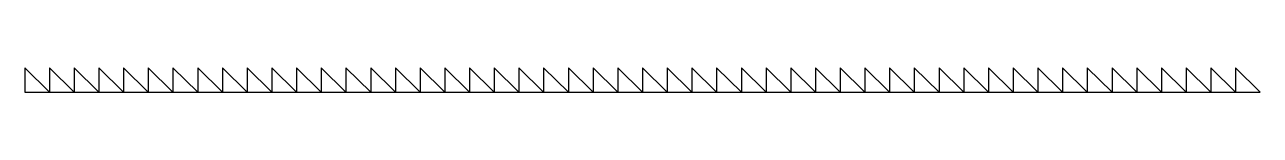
# Model space of a CAD drawing. Header units: metres. Extents: x 0 to 50, y 0 to 1.
import ezdxf

# ---------------------------------------------------------------- set-up
doc = ezdxf.new("R2010")
doc.units = ezdxf.units.M

msp = doc.modelspace()

# ---------------------------------------------------------------- linework, layer by layer
for points in [[(0, 0), (1, 0), (0, 1)], [(1, 0), (2, 0), (1, 1)], [(2, 0), (3, 0), (2, 1)], [(3, 0), (4, 0), (3, 1)], [(4, 0), (5, 0), (4, 1)], [(5, 0), (6, 0), (5, 1)], [(6, 0), (7, 0), (6, 1)], [(7, 0), (8, 0), (7, 1)], [(8, 0), (9, 0), (8, 1)], [(9, 0), (10, 0), (9, 1)], [(10, 0), (11, 0), (10, 1)], [(11, 0), (12, 0), (11, 1)], [(12, 0), (13, 0), (12, 1)], [(13, 0), (14, 0), (13, 1)], [(14, 0), (15, 0), (14, 1)], [(15, 0), (16, 0), (15, 1)], [(16, 0), (17, 0), (16, 1)], [(17, 0), (18, 0), (17, 1)], [(18, 0), (19, 0), (18, 1)], [(19, 0), (20, 0), (19, 1)], [(20, 0), (21, 0), (20, 1)], [(21, 0), (22, 0), (21, 1)], [(22, 0), (23, 0), (22, 1)], [(23, 0), (24, 0), (23, 1)], [(24, 0), (25, 0), (24, 1)], [(25, 0), (26, 0), (25, 1)], [(26, 0), (27, 0), (26, 1)], [(27, 0), (28, 0), (27, 1)], [(28, 0), (29, 0), (28, 1)], [(29, 0), (30, 0), (29, 1)], [(30, 0), (31, 0), (30, 1)], [(31, 0), (32, 0), (31, 1)], [(32, 0), (33, 0), (32, 1)], [(33, 0), (34, 0), (33, 1)], [(34, 0), (35, 0), (34, 1)], [(35, 0), (36, 0), (35, 1)], [(36, 0), (37, 0), (36, 1)], [(37, 0), (38, 0), (37, 1)], [(38, 0), (39, 0), (38, 1)], [(39, 0), (40, 0), (39, 1)], [(40, 0), (41, 0), (40, 1)], [(41, 0), (42, 0), (41, 1)], [(42, 0), (43, 0), (42, 1)], [(43, 0), (44, 0), (43, 1)], [(44, 0), (45, 0), (44, 1)], [(45, 0), (46, 0), (45, 1)], [(46, 0), (47, 0), (46, 1)], [(47, 0), (48, 0), (47, 1)], [(48, 0), (49, 0), (48, 1)], [(49, 0), (50, 0), (49, 1)]]:
    msp.add_lwpolyline(points, close=True)

doc.saveas('drawing.dxf')
